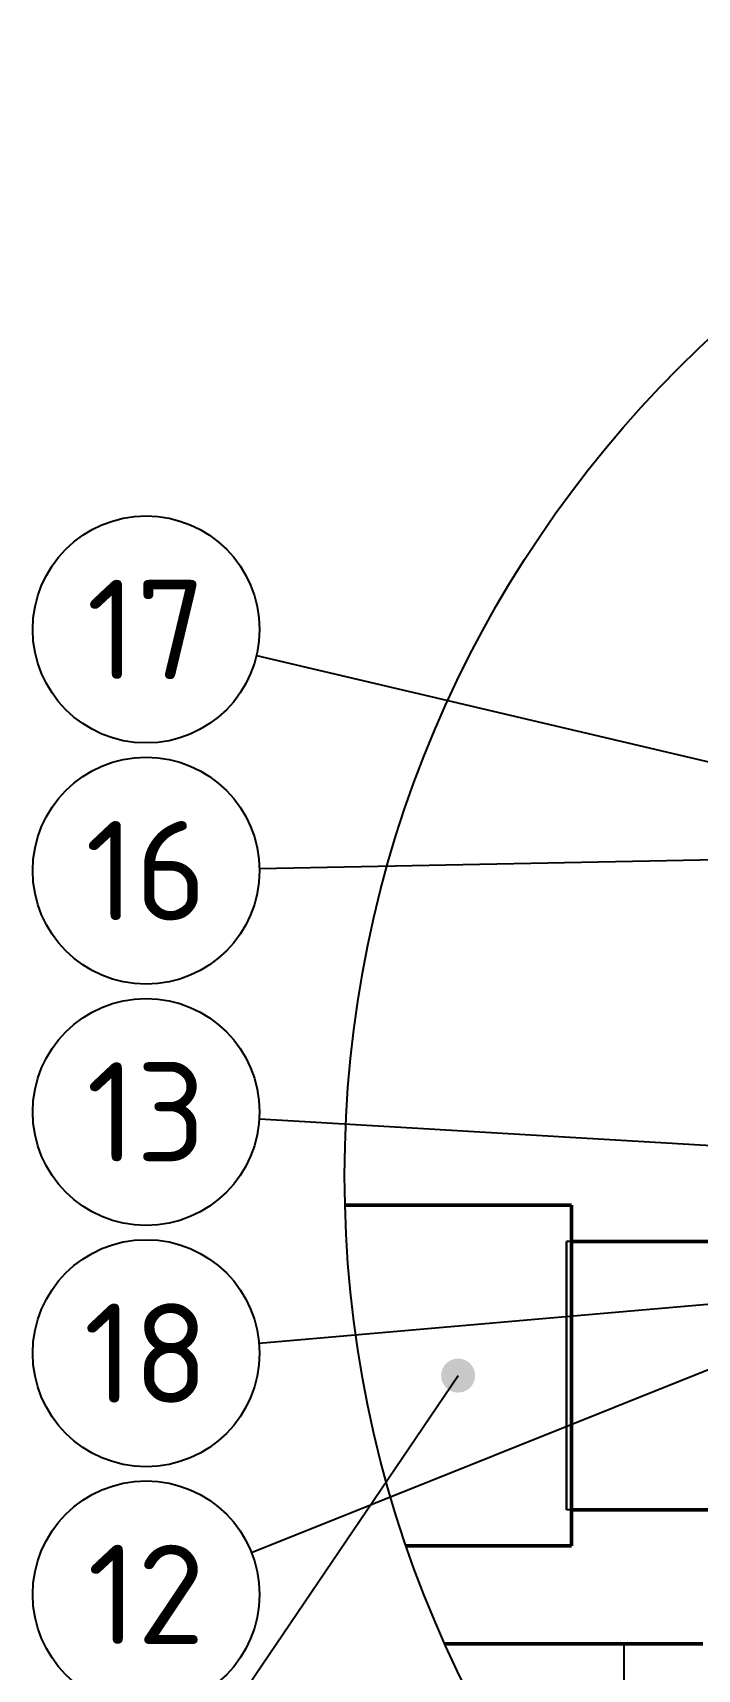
# Model space of a CAD drawing. Header units: millimetres. Extents: x 0 to 594, y 0 to 420.
# Drawn here: x 289.4 to 312.8, y 309.1 to 366.8 of the extents above; entities that cross this region are included whole.
import ezdxf
from ezdxf.enums import TextEntityAlignment as Align

# ---------------------------------------------------------------- set-up
doc = ezdxf.new("R2010")
doc.units = ezdxf.units.MM
doc.linetypes.add('ISO02-TRAZOS', pattern=[3.75, 3, -0.75])
for name, color, linetype, lineweight in [('01-VISIBLE', 7, 'CONTINUOUS', 50), ('02-OCULTA', 4, 'ISO02-TRAZOS', 25), ('06-TEXTO', 7, 'CONTINUOUS', 25), ('08-FINA', 5, 'CONTINUOUS', 25)]:
    doc.layers.add(name, color=color, linetype=linetype, lineweight=lineweight)
doc.styles.add('ISO3098', font='isocpeur.ttf')

msp = doc.modelspace()

# ---------------------------------------------------------------- hatches: boundary and pattern name
at = {"layer": '08-FINA'}
h = msp.add_hatch(color=7, dxfattribs=at)
h.dxf.hatch_style = 1
edge = h.paths.add_edge_path()
edge.add_arc((304.404, 319.45), 0.6, 0, 360)

# ---------------------------------------------------------------- linework, layer by layer
at = {"layer": '01-VISIBLE'}
for points in [[(308.404, 325.45), (300.419, 325.45)], [(308.404, 313.45), (308.404, 313.7), (308.404, 313.95), (308.404, 314.2), (308.404, 314.45), (308.404, 314.7), (308.404, 314.95), (308.404, 315.2), (308.404, 315.45), (308.404, 315.7), (308.404, 315.95), (308.404, 316.2), (308.404, 316.45), (308.404, 316.7), (308.404, 316.95), (308.404, 317.2), (308.404, 317.45), (308.404, 317.7), (308.404, 317.95), (308.404, 318.2), (308.404, 318.45), (308.404, 318.7), (308.404, 318.95), (308.404, 319.2), (308.404, 319.45), (308.404, 319.7), (308.404, 319.95), (308.404, 320.2), (308.404, 320.45), (308.404, 320.7), (308.404, 320.95), (308.404, 321.2), (308.404, 321.45), (308.404, 321.7), (308.404, 321.95), (308.404, 322.2), (308.404, 322.45), (308.404, 322.7), (308.404, 322.95), (308.404, 323.2), (308.404, 323.45), (308.404, 323.7), (308.404, 323.95), (308.404, 324.2), (308.404, 324.45), (308.404, 324.7), (308.404, 324.95), (308.404, 325.2), (308.404, 325.45)], [(314.822, 324.175), (308.404, 324.175)], [(317.179, 314.725), (308.404, 314.725)], [(308.404, 313.45), (302.581, 313.45)], [(303.942, 310), (304.03, 310), (304.28, 310), (304.53, 310), (304.781, 310), (305.031, 310), (305.281, 310), (305.532, 310), (305.782, 310), (306.032, 310), (306.282, 310), (306.533, 310), (306.783, 310), (307.033, 310), (307.283, 310), (307.534, 310), (307.784, 310), (308.034, 310), (308.284, 310), (308.535, 310), (308.785, 310), (309.035, 310), (309.285, 310), (309.536, 310), (309.786, 310), (310.036, 310), (310.286, 310), (310.537, 310), (310.787, 310), (311.037, 310), (311.288, 310), (311.538, 310), (311.788, 310), (312.038, 310), (312.289, 310), (312.539, 310), (312.789, 310), (313.039, 310)]]:
    msp.add_lwpolyline(points, dxfattribs=at)
at = {"layer": '02-OCULTA'}
for points in [[(308.404, 325.45), (308.404, 325.2), (308.404, 324.95), (308.404, 324.7), (308.404, 324.45), (308.404, 324.2), (308.404, 323.95), (308.404, 323.7), (308.404, 323.45), (308.404, 323.2), (308.404, 322.95), (308.404, 322.7), (308.404, 322.45), (308.404, 322.2), (308.404, 321.95), (308.404, 321.7), (308.404, 321.45), (308.404, 321.2), (308.404, 320.95), (308.404, 320.7), (308.404, 320.45), (308.404, 320.2), (308.404, 319.95), (308.404, 319.7), (308.404, 319.45), (308.404, 319.2), (308.404, 318.95), (308.404, 318.7), (308.404, 318.45), (308.404, 318.2), (308.404, 317.95), (308.404, 317.7), (308.404, 317.45), (308.404, 317.2), (308.404, 316.95), (308.404, 316.7), (308.404, 316.45), (308.404, 316.2), (308.404, 315.95), (308.404, 315.7), (308.404, 315.45), (308.404, 315.2), (308.404, 314.95), (308.404, 314.7), (308.404, 314.45), (308.404, 314.2), (308.404, 313.95), (308.404, 313.7), (308.404, 313.45)], [(308.229, 314.725), (308.229, 314.981), (308.229, 315.236), (308.229, 315.491), (308.229, 315.747), (308.229, 316.002), (308.229, 316.258), (308.229, 316.513), (308.229, 316.768), (308.229, 317.024), (308.229, 317.279), (308.229, 317.535), (308.229, 317.79), (308.229, 318.045), (308.229, 318.301), (308.229, 318.556), (308.229, 318.812), (308.229, 319.067), (308.229, 319.322), (308.229, 319.578), (308.229, 319.833), (308.229, 320.089), (308.229, 320.344), (308.229, 320.599), (308.229, 320.855), (308.229, 321.11), (308.229, 321.366), (308.229, 321.621), (308.229, 321.877), (308.229, 322.132), (308.229, 322.387), (308.229, 322.643), (308.229, 322.898), (308.229, 323.154), (308.229, 323.409), (308.229, 323.664), (308.229, 323.92), (308.229, 324.175)], [(308.229, 324.175), (308.229, 323.92), (308.229, 323.664), (308.229, 323.409), (308.229, 323.154), (308.229, 322.898), (308.229, 322.643), (308.229, 322.387), (308.229, 322.132), (308.229, 321.877), (308.229, 321.621), (308.229, 321.366), (308.229, 321.11), (308.229, 320.855), (308.229, 320.599), (308.229, 320.344), (308.229, 320.089), (308.229, 319.833), (308.229, 319.578), (308.229, 319.322), (308.229, 319.067), (308.229, 318.812), (308.229, 318.556), (308.229, 318.301), (308.229, 318.045), (308.229, 317.79), (308.229, 317.535), (308.229, 317.279), (308.229, 317.024), (308.229, 316.768), (308.229, 316.513), (308.229, 316.258), (308.229, 316.002), (308.229, 315.747), (308.229, 315.491), (308.229, 315.236), (308.229, 314.981), (308.229, 314.725)], [(308.404, 324.175), (308.229, 324.175)], [(308.404, 314.725), (308.229, 314.725)], [(313.039, 310), (312.789, 310), (312.539, 310), (312.289, 310), (312.038, 310), (311.788, 310), (311.538, 310), (311.288, 310), (311.037, 310), (310.787, 310), (310.537, 310), (310.286, 310), (310.036, 310), (309.786, 310), (309.536, 310), (309.285, 310), (309.035, 310), (308.785, 310), (308.535, 310), (308.284, 310), (308.034, 310), (307.784, 310), (307.534, 310), (307.283, 310), (307.033, 310), (306.783, 310), (306.533, 310), (306.282, 310), (306.032, 310), (305.782, 310), (305.532, 310), (305.281, 310), (305.031, 310), (304.781, 310), (304.53, 310), (304.28, 310), (304.03, 310), (303.942, 310)], [(313.012, 310), (312.762, 310), (312.511, 310), (312.26, 310), (312.009, 310), (311.759, 310), (311.508, 310), (311.257, 310), (311.006, 310), (310.756, 310), (310.505, 310), (310.254, 310)], [(310.254, 310), (310.505, 310), (310.756, 310), (311.006, 310), (311.257, 310), (311.508, 310), (311.759, 310), (312.009, 310), (312.26, 310), (312.511, 310), (312.762, 310), (313.012, 310)], [(310.254, 303.25), (310.254, 310)]]:
    msp.add_lwpolyline(points, dxfattribs=at)
at = {"layer": '08-FINA'}
for p, q in [((297.298, 344.822), (327.304, 337.763)), ((297.403, 337.316), (315.829, 337.675)), ((297.397, 328.501), (325.304, 326.85)), ((297.118, 313.222), (322.829, 323.5)), ((297.389, 320.587), (336.134, 323.98)), ((295.65, 306.548), (304.404, 319.45))]:
    msp.add_line(p, q, dxfattribs=at)
for centre, radius in [((340.667, 326.5), 40.263), ((293.404, 345.738), 4), ((293.404, 337.238), 4), ((293.404, 328.738), 4), ((293.404, 320.238), 4), ((293.404, 311.738), 4)]:
    msp.add_circle(centre, radius, dxfattribs=at)

# ---------------------------------------------------------------- texts
at = {"layer": '06-TEXTO', "style": 'ISO3098'}
for s, p in [('17', (293.404, 345.738)), ('16', (293.404, 337.238)), ('13', (293.404, 328.738)), ('18', (293.404, 320.238)), ('12', (293.404, 311.738))]:
    msp.add_text(s, height=3.5, dxfattribs=at).set_placement(p, align=Align.MIDDLE_CENTER)

doc.saveas('drawing.dxf')
